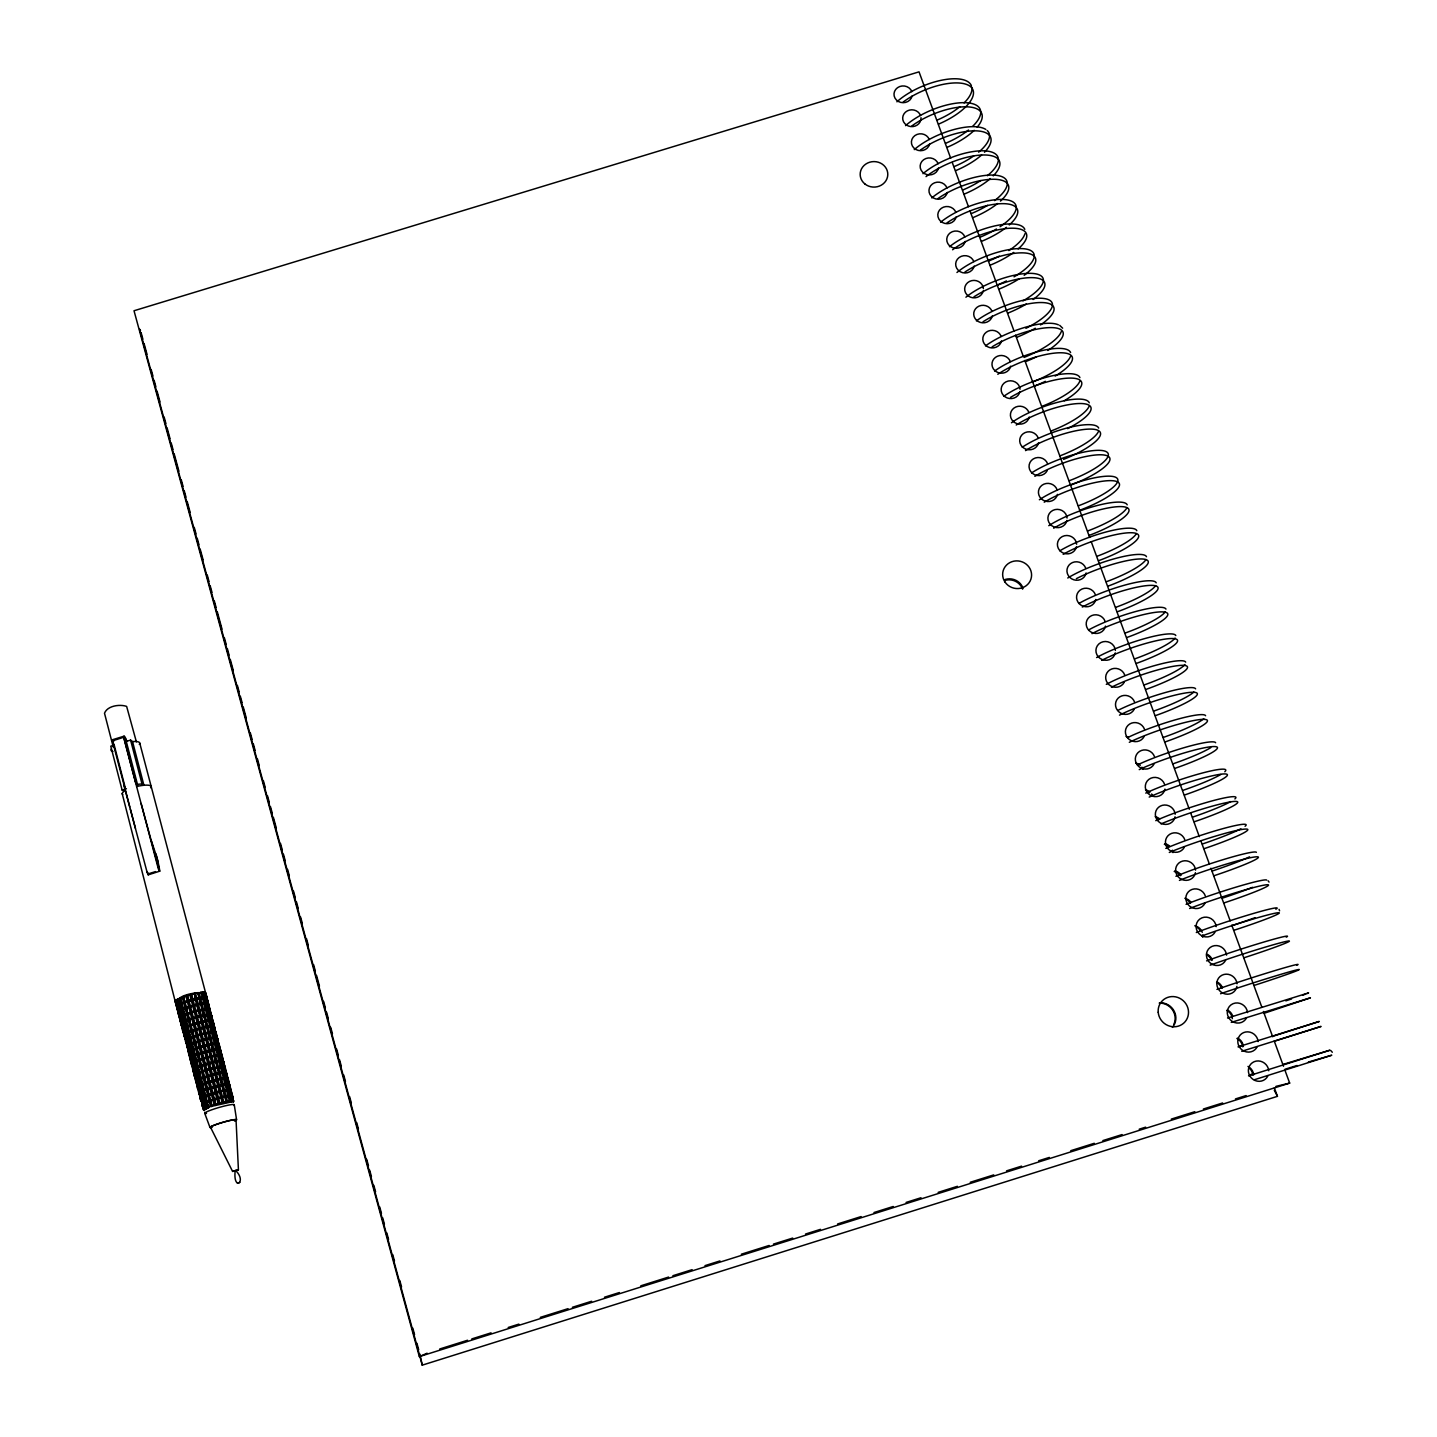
<?xml version="1.0" encoding="UTF-8"?>
<svg xmlns="http://www.w3.org/2000/svg" width="1437" height="1437" viewBox="0 0 1437 1437"><rect width="100%" height="100%" fill="white"/><g stroke="black" fill="none" stroke-linecap="round" stroke-linejoin="round"><path stroke-width="1.5" d="M205.832 1107.909L184.834 1026.611L186.253 1025.964L187.924 1026.97L208.563 1107.747L203.928 1110.244L201.988 1105.484C209.425 1098.676 221.729 1097.311 231.626 1095.784L232.848 1096.611L233.495 1101.928L204.557 992.213L205.814 993.165L233.351 1100.58L233.135 1101.586L207.269 1107.298L203.12 1109.526L204.341 1110.567L187.888 1046.477L198.719 1041.358L215.155 1037.837L217.759 1038.879L218.334 1045.669M230.369 1091.743L229.974 1090.198L229.022 1090.701M228.86 1085.959L228.465 1084.414L227.513 1084.935M175.889 1002.092C179.894 994.278 196.133 992.087 205.168 992.698L205.419 993.919L204.377 993.488M177.344 1007.786L176.176 999.793L204.539 1109.633M227.351 1080.193L226.956 1078.63L226.022 1079.151M225.843 1074.427L225.447 1072.864L224.513 1073.385M224.334 1068.661L223.938 1067.116C214.167 1067.511 202.132 1069.829 194.516 1076.187L195.827 1080.875L198.234 1081.576M222.843 1062.895L222.43 1061.35M221.334 1057.147L220.939 1055.602M187.906 1046.872L185.571 1041.502L186.559 1039.993L201.072 1034.442L211.455 1032.916L211.041 1031.371L208.185 1033.49L209.91 1038.502L212.91 1038.017L210.79 1037.424L209.91 1038.502L210.79 1043.478L212.712 1044.753L214.4 1043.801L212.299 1043.19L211.419 1044.286L212.299 1049.261L214.203 1050.537L215.909 1049.567L213.808 1048.974L212.927 1050.07L213.808 1055.063L215.73 1056.321L217.418 1055.351L215.316 1054.776L214.436 1055.854L215.316 1060.865L217.238 1062.123L218.927 1061.135L216.825 1060.56L215.945 1061.656L216.825 1066.667L218.747 1067.925L222.627 1065.751L225.214 1067.907L223.795 1067.853L224.819 1066.362L223.777 1061.889L218.927 1061.135L192.971 1068.445L194.48 1071.014M219.825 1051.399L219.43 1049.854L215.909 1049.567L195.001 1055.315L190.043 1058.818L191.337 1063.524C193.833 1065.482 189.361 1061.494 192.522 1063.093L203.228 1058.746L219.681 1055.135L222.268 1056.123L223.31 1060.596L222.286 1062.087L223.346 1062.536L222.753 1060.003L221.514 1061.512L218.927 1061.135L221.118 1059.967L223.148 1061.548L222.052 1055.89M200.461 1094.15L197.516 1087.791L198.522 1086.318L220.49 1079.079L227.064 1078.361L227.872 1079.834L226.812 1079.385L227.836 1077.912L226.795 1073.439L218.963 1073.259L198.575 1079.618L196.366 1081.612L198.971 1088.348M183.505 1031.101L184.313 1036.275L182.607 1030.006L185.122 1027.527L205.401 1021.222L210.646 1020.611L213.269 1021.689L214.311 1026.144L213.305 1027.671L214.347 1028.102L212.927 1025.371L195.719 1029.79L185.068 1034.227L184.08 1035.754L186.415 1041.124M203.461 1105.772L200.515 1099.431L201.521 1097.958L223.525 1090.737L230.1 1089.964L230.89 1091.401L229.83 1090.952L230.854 1089.48L229.812 1085.007L221.999 1084.899L201.593 1091.258L199.366 1093.234L201.952 1099.952M213.035 1021.42L215.622 1032.754L211.401 1032.269L213.592 1031.119L215.837 1033.832L215.227 1031.209L207.79 1031.928L206.91 1026.97L207.79 1025.892L209.892 1026.503L208.185 1027.437L206.281 1026.162L205.401 1021.222L206.281 1020.144L208.401 1020.755L205.401 1021.222L203.677 1016.21L206.551 1014.127L206.946 1015.672L196.582 1017.145L182.086 1022.731L181.116 1024.258L183.451 1029.646L182.571 1030.275L122.199 793.655M190.043 1058.818L190.456 1056.5L192.576 1056.393L191.031 1057.309C187.87 1055.71 192.36 1059.716 189.846 1057.758L188.552 1053.034L191.085 1050.609L211.419 1044.286L216.664 1043.603L219.196 1044.879L217.939 1044.124M216.843 1039.939L216.43 1038.394M189.397 1052.638L187.061 1047.268L188.049 1045.759L176.176 999.793M183.577 1028.479L185.122 1027.527L182.535 1028.03L181.439 1023.827M184.834 1026.611L183.631 1021.761L181.529 1021.887L181.924 1023.431L183.631 1021.761L177.703 998.823L176.015 1000.493M177.811 999.433L183.846 996.955L184.672 1002.2L181.96 1003.96L178.889 1003.619M179.284 1005.164L181.565 1002.415L185.337 1002.703L186.163 1007.948L183.451 1009.708L180.379 1009.367M180.775 1010.912L183.056 1008.163L186.828 1008.451L187.654 1013.696L184.942 1015.456L181.852 1015.097M182.265 1016.642L184.547 1013.911L188.319 1014.199L189.145 1019.462L186.433 1021.204L183.343 1020.845M183.738 1022.408L186.038 1019.659L189.81 1019.947L190.636 1025.228L187.924 1026.97M185.229 1028.156L187.529 1025.425L191.301 1025.713L192.127 1030.994L189.415 1032.736M189.019 1031.191L192.792 1031.497L193.887 1035.718L190.905 1038.52M190.51 1036.975L194.3 1037.263L195.396 1041.502L192.396 1044.304M192.001 1042.741L195.791 1043.046L196.887 1047.286L193.905 1050.088M193.492 1048.543L197.3 1048.848L198.396 1053.087L195.396 1055.89M195.001 1054.327L198.791 1054.65L199.887 1058.889L196.905 1061.692M196.492 1060.129L200.3 1060.452L201.396 1064.691L198.414 1067.493M198.001 1065.931L201.809 1066.254L202.904 1070.511L199.905 1073.313M199.509 1071.751L203.318 1072.074L204.413 1076.349L201.414 1079.133M201.018 1077.57L204.826 1077.912L205.922 1082.169L202.922 1084.971M202.527 1083.408L206.335 1083.732L207.431 1088.007L204.431 1090.809M204.036 1089.246L207.844 1089.569L208.958 1093.844L205.94 1096.647M205.545 1095.084L209.353 1095.425L210.467 1099.7L207.467 1102.502M208.563 1106.777L211.993 1105.556L210.88 1101.281L207.054 1100.922M223.004 1067.637L223.938 1067.116L224.98 1071.517L224.549 1073.098L221.963 1072.738L224.136 1071.553L225.375 1073.062L226.058 1078.918L223.471 1078.54L225.663 1077.355L226.902 1078.864L227.585 1084.719L224.998 1084.36L227.172 1083.157L228.411 1084.666L229.094 1090.539L226.507 1090.18L228.699 1088.977L229.92 1090.485L230.621 1096.359L228.034 1096.018L230.207 1094.796L231.447 1096.305L231.788 1101.568L231.734 1100.616L225.95 1101.64L225.052 1096.575L225.932 1095.479L228.034 1096.018L226.345 1097.042L224.423 1095.784L223.525 1090.737L224.406 1089.641L226.507 1090.18L224.819 1091.204L222.897 1089.947L221.999 1084.899L222.879 1083.803L224.998 1084.36L223.292 1085.384L221.388 1084.127L220.49 1079.079L221.37 1077.984L223.471 1078.54L221.783 1079.546L219.861 1078.289L218.963 1073.259L219.861 1072.164L221.963 1072.738L218.963 1073.259L217.238 1068.23L220.095 1066.056L223.04 1067.314L222.358 1061.494M212.353 1022.785L211.544 1015.69L203.282 1014.666L202.186 1010.462L205.042 1008.379L205.455 1009.924L195.073 1011.397L180.613 1016.983L179.643 1018.528L181.349 1024.797L180.056 1016.157L182.14 1016.013L180.451 1017.701L179.571 1016.552L179.122 1011.253C187.133 1008.774 206.946 995.967 209.82 1009.008L209.371 1011.379M210.862 1017.073L210.053 1009.977L201.791 1008.918L200.911 1003.978L201.791 1002.918L203.91 1003.547L200.911 1003.978L199.204 998.984L202.06 996.937L202.455 998.464L192.091 999.901L177.649 1005.523L176.679 1007.068L178.404 1013.354L178.565 1010.409L180.667 1010.283L178.96 1011.953L177.002 1006.618L177.092 1004.679L179.176 1004.535L177.487 1006.223L176.607 1005.092M197.713 993.254L203.192 991.997L205.437 996.757L199.42 998.248L197.713 993.254L194.408 993.236L195.037 998.23L199.204 998.984M175.188 1001.643L175.619 1000.565L176.913 1007.642L175.188 1001.643L176.068 1001.05M180.954 1023.252L179.571 1016.552M186.882 1046.226L184.996 1036.849M188.373 1051.992L186.469 1042.615M207.054 998.571L208.347 1003.313L207.341 1004.858L208.383 1005.289L207.054 998.571L204.611 996.739L202.419 997.835L206.659 998.41L205.437 996.757M189.846 1057.758L187.96 1048.381M191.337 1063.524L189.594 1057.506M192.827 1069.308L191.498 1064.853L192.881 1061.745L194.067 1062.194L191.534 1064.601L193.851 1069.936L192.989 1070.637L193.456 1068.086L195.576 1067.996L193.025 1070.385L194.336 1075.092L196.743 1075.792M195.827 1080.875L192.989 1070.637M197.516 1087.791L197.965 1085.51L200.084 1085.438L198.36 1087.073L197.462 1085.851L197.48 1088.025L198.342 1087.306L195.971 1082.223L197.372 1079.169L198.575 1079.618L197.785 1080.732L195.612 1080.426L197.462 1082.564M198.971 1093.844L199.456 1091.33L201.593 1091.258L199.869 1092.892L198.611 1092.048L201.342 1098.928L200.479 1099.664L200.461 1097.509L201.378 1098.73L203.102 1097.096L200.964 1097.167L200.515 1099.431M232.399 1097.203L231.123 1090.611L229.525 1088.923M233.495 1101.928L232.632 1096.413M183.846 996.955L187.672 995.715L188.768 999.918L185.337 1002.703M184.942 1001.158L189.163 1001.463L190.259 1005.666L186.828 1008.451M186.433 1006.906L190.654 1007.211L191.75 1011.414L188.319 1014.199M232.848 1096.611L231.123 1090.611M187.924 1012.654L192.145 1012.959L193.241 1017.162L189.81 1019.947M189.415 1018.402L193.636 1018.707L194.731 1022.928L191.301 1025.713M190.905 1024.168L195.145 1024.473L196.24 1028.694L192.792 1031.497M192.396 1029.934L196.635 1030.257L197.731 1034.478L194.3 1037.263M193.887 1035.718L198.144 1036.023L199.24 1040.262L195.791 1043.046M195.396 1041.502L199.635 1041.807L200.731 1046.046L197.3 1048.848M226.489 1077.301L228.303 1079.223L229.345 1083.696L228.321 1085.169L229.381 1085.618L227.998 1083.103M196.887 1047.286L201.144 1047.609L202.24 1051.848L198.791 1054.65M198.396 1053.087L202.653 1053.411L203.749 1057.65L200.3 1060.452M199.887 1058.889L204.144 1059.213L205.257 1063.452L201.809 1066.254M201.396 1064.691L205.653 1065.015L206.766 1069.272L203.318 1072.074M202.904 1070.511L207.162 1070.834L208.275 1075.092L204.826 1077.912M204.413 1076.349L208.688 1076.672L209.784 1080.929L206.335 1083.732M205.922 1082.169L210.197 1082.492L211.311 1086.767L207.844 1089.569M207.431 1088.007L211.706 1088.33L212.82 1092.605L209.353 1095.425M223.453 1065.715L225.286 1067.655L226.327 1072.128L225.304 1073.619L226.363 1074.068L224.98 1071.517M208.958 1093.844L213.233 1094.186L214.347 1098.461L210.88 1101.281M211.993 1105.556L215.855 1104.317L214.742 1100.041L210.467 1099.7M202.024 1105.269L201.97 1103.329L202.868 1104.568L204.611 1102.933L202.473 1102.987L202.024 1105.269L204.341 1110.567L202.383 1104.909M220.544 1050.124L221.801 1054.83L220.795 1056.339L221.837 1056.788L221.244 1054.219L220.005 1055.746L217.418 1055.351L219.61 1054.183L221.639 1055.782L221.639 1054.345L220.544 1050.124L218.101 1048.417L215.909 1049.567L218.496 1049.962L218.927 1048.399L216.592 1042.633L214.4 1043.801L217.005 1044.196L217.418 1042.633L215.083 1036.885L212.91 1038.017L215.496 1038.43L214.831 1032.664M200.318 1098.299L197.48 1088.025M217.418 1042.633L219.25 1044.627L220.31 1049.082L219.286 1050.591L220.346 1051.04L218.927 1048.399M197.318 1086.677L195.576 1080.66M215.011 1032.233L216.251 1033.149L217.292 1037.604L216.286 1039.113L217.346 1039.562L215.927 1036.867M214.526 1027.15L215.334 1034.209M214.311 1026.144L213.844 1028.497M193.025 1070.385L192.576 1069.074M191.534 1064.601L191.085 1063.29M188.552 1053.034L188.139 1051.489L189.54 1051.525M187.061 1047.268L186.648 1045.723L188.049 1045.759M208.778 1004.553L208.347 1003.313M185.571 1041.502L184.421 1035.323M184.08 1035.754L182.93 1029.575M182.607 1030.006L182.535 1028.03M181.116 1024.258L180.685 1022.982M179.607 1018.797L180.487 1018.186L178.152 1012.798L179.266 1012.061M225.95 1101.64L222.16 1102.538L221.047 1098.263L224.423 1095.784M224.837 1097.365L220.651 1096.7L219.538 1092.425L222.897 1089.947M223.31 1091.527L219.125 1090.845L218.011 1086.588L221.388 1084.127M221.783 1085.689L217.598 1085.007L216.502 1080.75L219.861 1078.289M220.274 1079.87L216.089 1079.187L214.975 1074.912L218.352 1072.469M218.747 1074.032L214.562 1073.349L213.466 1069.092L216.825 1066.667M217.238 1068.23L213.053 1067.529L211.957 1063.29L215.316 1060.865M215.73 1062.428L211.544 1061.727L210.449 1057.488L213.808 1055.063M214.221 1056.626L210.036 1055.926L208.94 1051.686L212.299 1049.261M212.712 1050.824L208.527 1050.124L207.431 1045.885L210.79 1043.478M211.203 1045.04L207.018 1044.322L205.922 1040.101L209.281 1037.712M209.694 1039.256L205.509 1038.538L204.413 1034.317L207.79 1031.928M208.185 1033.49L204.018 1032.772L202.922 1028.551L206.281 1026.162M206.677 1027.724L202.509 1026.988L201.414 1022.785L204.772 1020.414M205.186 1021.958L201.018 1021.24L199.923 1017.019L203.282 1014.666M203.677 1016.21L199.509 1015.474L198.414 1011.271L201.791 1008.918M202.186 1010.462L198.019 1009.726L196.923 1005.523L200.282 1003.17M200.695 1004.714L196.528 1003.978L195.432 999.775L198.791 997.44M214.796 1033.383L215.801 1031.874M216.286 1039.113L217.292 1037.604M194.516 1076.187L194.947 1073.888L197.067 1073.798L195.36 1075.433L194.121 1074.625L195.971 1076.78M217.795 1044.843L218.801 1043.334M219.286 1050.591L220.31 1049.082M220.795 1056.339L221.801 1054.83M222.286 1062.087L223.31 1060.596M223.795 1067.853L224.819 1066.362M225.304 1073.619L226.327 1072.128M226.812 1079.385L227.836 1077.912M228.321 1085.169L229.345 1083.696M229.83 1090.952L230.854 1089.48M195.037 998.23L189.163 1001.463M196.528 1003.978L190.654 1007.211M198.019 1009.726L192.145 1012.959M199.509 1015.474L193.636 1018.707M201.018 1021.24L195.145 1024.473M202.509 1026.988L196.635 1030.257M204.018 1032.772L198.144 1036.023M205.509 1038.538L199.635 1041.807M207.018 1044.322L201.144 1047.609M208.527 1050.124L202.653 1053.411M210.036 1055.926L204.144 1059.213M211.544 1061.727L205.653 1065.015M213.053 1067.529L207.162 1070.834M214.562 1073.349L208.688 1076.672M216.089 1079.187L210.197 1082.492M217.598 1085.007L211.706 1088.33M219.125 1090.845L213.233 1094.186M220.651 1096.7L214.742 1100.041M217.023 1099.359L218.137 1103.652L222.16 1102.538M233.135 1101.586L233.746 1100.67M232.219 1094.85L231.986 1096.126M229.597 1084.809L229.92 1090.485M228.088 1079.007L229.201 1084.701M226.579 1073.223L227.693 1078.9M200.875 1099.071L202.851 1104.748L201.988 1105.484M225.052 1067.44L225.375 1073.062M223.543 1061.656L223.867 1067.278M219.035 1044.376L220.436 1054.165M217.526 1038.628L217.831 1044.178M216.035 1032.88L216.322 1038.412M211.544 1015.69L212.856 1022.39L211.814 1021.958L212.82 1020.432M210.053 1009.977L211.365 1016.677L210.323 1016.246L211.311 1014.72M208.545 1004.265L209.874 1010.983L208.832 1010.552L209.82 1009.008M208.149 1002.739L207.934 1004.104M205.581 992.877L207.251 999.146L205.85 999.164M184.906 1034.945L186.612 1033.293L184.511 1033.401M186.397 1040.711L188.085 1039.059L185.984 1039.167M187.888 1046.477L189.594 1044.825L187.475 1044.933M189.379 1052.261L191.085 1050.609L188.965 1050.716M178.08 1010.804L179.014 1012.474L176.661 1007.355M187.672 995.715L193.941 994.045M206.856 997.619L139.784 743.234M203.228 1097.778L205.527 1096.054L202.815 1096.215M204.737 1103.616L207.054 1101.892L204.323 1102.053M197.192 1074.463L199.509 1072.738L196.797 1072.9M198.701 1080.283L201 1078.558L198.288 1078.72M200.21 1086.103L202.509 1084.378L199.797 1084.54M201.719 1091.94L204.018 1090.216L201.306 1090.378M209.928 1013.911L209.497 1015.438L206.892 1015.025L209.083 1013.893L211.131 1015.546L207.593 1008.181L205.401 1009.277L207.988 1009.708L208.437 1008.181L206.102 1002.451L203.91 1003.547L206.497 1003.996L205.85 998.284M211.419 1019.641L210.988 1021.186L208.401 1020.755L210.592 1019.641L212.622 1021.276L210.323 1015.456M192.702 1057.057L195.001 1055.315L192.289 1055.494M194.193 1062.841L196.492 1061.117L193.797 1061.296M195.701 1068.661L198.001 1066.919L195.288 1067.098M186.72 1033.921L189.019 1032.179L186.325 1032.377M188.211 1039.687L190.51 1037.945L187.816 1038.143M189.702 1045.471L192.001 1043.729L189.307 1043.927M191.193 1051.255L193.492 1049.513L190.798 1049.711M210.754 1025.479L209.892 1026.503L212.478 1026.916L212.083 1025.371L210.754 1025.479L209.658 1021.276M158.447 869.277L124.013 738.744A4.94 0.988 72.2 0 1 124.39 736.283A4.94 0.988 72.2 0 1 126.546 740.648C127.839 743.899 122.738 732.223 124.516 740.091L135.527 782.249M112.984 740.684L124.372 737.055M151.46 841.04L155.735 854.009A18.663 3.772 72.9 0 1 157.765 861.41L158.986 869.96M210.485 1127.201L232.56 1171.389L238.416 1169.7L236.135 1170.598M235.542 1170.419C247.613 1182.112 232.722 1191.83 235.201 1170.526M237.392 1183.1L239.871 1182.4M146.646 871.325L148.227 874.846L159.884 871.127L158.016 861.661A19.507 3.952 72.9 0 0 155.897 853.919M148.227 874.846L148.514 873.588M147.203 872.51L148.191 873.067M1307.203 993.542L1308.604 992.877L1227.539 1018.043M140.503 330.51L139.587 329.181L422.262 1365.15L419.873 1354.067M950.701 158.232L919.033 71.85L134.018 310.751L419.353 1356.618L427.112 1353.205M1302.658 995.194L1305.694 994.099M1285.81 1000.87L1291.54 998.966M1231.258 1022.39L1310.436 997.817L1264.398 1013.193M1238.011 1046.89L1319.238 1021.456L1272.877 1036.293M1249.507 1074.984L1253.513 1073.708M1241.748 1051.291L1321.07 1026.431L1274.655 1041.142M439.74 1348.984L467.546 1340.254M471.821 1338.907L491.077 1332.853M508.195 1327.483L518.883 1324.124M540.276 1317.388L568.082 1308.658M572.357 1307.311L591.613 1301.257M604.456 1297.234L619.419 1292.528M640.812 1285.81L668.618 1277.062M672.893 1275.715L692.149 1269.661M704.992 1265.638L719.955 1260.932M741.348 1254.214L769.154 1245.466M773.429 1244.119L792.685 1238.083M805.528 1234.042L820.491 1229.336M837.609 1223.965L861.14 1216.564M873.965 1212.541L893.221 1206.487M906.064 1202.446L921.027 1197.739M938.145 1192.369L957.401 1186.315M970.226 1182.292L993.757 1174.891M1006.583 1170.85L1021.563 1166.143M1038.682 1160.773L1049.369 1157.414M1070.763 1150.696L1094.293 1143.295M1102.844 1140.601L1122.099 1134.565M1139.218 1129.177L1145.63 1127.165M1171.299 1119.1L1194.83 1111.699M1203.38 1109.023L1222.636 1102.969M1235.479 1098.928L1246.166 1095.569M419.353 1356.618L1289.672 1083.103L1285.037 1070.475M422.262 1365.15L1277.439 1096.341L1274.368 1087.917M1239.287 1046.801L1243.274 1045.561M1283.169 1064.368L1329.926 1050.213L1248.537 1075.9M147.993 873.947L155.555 871.594M1284.947 1069.254L1297.09 1065.5M112.876 739.624L124.085 736.175M113.649 745.3L110.775 746.18L122.109 790.045L124.085 791.374A14.891 3.521 -14.3 0 0 122.738 794.463M132.527 741.564L143.916 785.267L141.994 783.901L136.569 784.458L125.145 740.558L126.276 741.42L130.587 740.091L132.527 741.564A14.837 3.772 -14.1 0 1 139.299 744.366M122.109 790.045L126.42 788.715M1308.388 1062.033L1331.776 1055.207L1254.25 1079.78M215.855 1104.317L218.137 1103.652M209.784 1080.929L216.502 1080.75M211.311 1086.767L218.011 1086.588M212.82 1092.605L219.538 1092.425M214.347 1098.461L221.047 1098.263M202.24 1051.848L208.94 1051.686M203.749 1057.65L210.449 1057.488M205.257 1063.452L211.957 1063.29M206.766 1069.272L213.466 1069.092M208.275 1075.092L214.975 1074.912M196.24 1028.694L202.922 1028.551M197.731 1034.478L204.413 1034.317M199.24 1040.262L205.922 1040.101M200.731 1046.046L207.431 1045.885M188.768 999.918L195.432 999.775M190.259 1005.666L196.923 1005.523M191.75 1011.414L198.414 1011.271M193.241 1017.162L199.923 1017.019M194.731 1022.928L201.414 1022.785M234.806 1170.832L232.632 1171.442M1275.93 1086.372L1289.672 1083.103M1277.439 1096.341L1274.26 1090.198M231.447 1096.305L231.034 1094.743M197.857 1087.414L200.048 1092.587M194.857 1075.792L197.067 1081.019M191.875 1064.206L193.259 1069.415L195.252 1070.026L194.085 1069.451M180.739 1017.773L179.212 1017.252L178.134 1013.067M208.832 1009.726L208.437 1008.181M207.341 1003.996L206.928 1002.469M181.044 1022.282L182.086 1022.731M184.008 1033.778L185.068 1034.227M185.499 1039.544L186.559 1039.993M207.305 998.859L206.659 997.027M210.269 1010.265L209.64 1008.451M211.778 1015.977L211.131 1014.163M213.269 1021.689L212.64 1019.875M214.76 1027.419L214.131 1025.605M216.251 1033.149L215.622 1031.335M217.759 1038.879L217.131 1037.083M219.25 1044.627L218.622 1042.831M181.098 1024.527L183.02 1029.197M220.759 1050.375L220.13 1048.579M182.571 1030.275L184.493 1034.945M222.268 1056.123L221.639 1054.345M184.062 1036.023L185.984 1040.693M223.777 1061.889L223.148 1060.111M225.286 1067.655L224.657 1065.877M226.795 1073.439L226.166 1071.661M228.303 1079.223L227.675 1077.445M229.812 1085.007L229.184 1083.247M231.321 1090.809L230.71 1089.048M197.067 1086.462L198.342 1087.306M200.066 1098.084L201.342 1098.928M200.479 1099.664L202.851 1104.748M1330.698 1050.483L1332.315 1052.261M213.52 1026.503L212.155 1026.341L214.418 1031.119M195.971 1082.223L196.24 1080.983M194.48 1076.421L194.929 1075.343M1059.68 325.319L1062.644 328.193M1268.135 880.809L1269.033 882.084M159.579 871.325L141.113 803.499M1279.056 909.352L1279.595 910.807M204.683 1113.172L209.946 1127.362M952.246 162.435L968.448 206.677M969.993 210.898L1014.019 330.977M1015.564 335.198L1023.27 356.268M1024.815 360.471L1089.677 537.456M1091.222 541.659L1189.297 809.229M1190.842 813.432L1199.32 836.621M1200.865 840.825L1209.361 863.996M1210.906 868.217L1230.216 920.883M1231.76 925.105L1261.866 1007.265M1263.41 1011.468L1272.679 1036.76M1274.224 1040.981L1283.492 1066.254M141.095 332.665L142.874 339.168M144.059 343.497L147.005 354.31M151.136 369.471L152.915 375.955M154.1 380.284L155.861 386.769M157.046 391.098L159.992 401.929M164.141 417.071L165.902 423.556M167.087 427.885L170.033 438.716M171.219 443.045L172.997 449.53M174.164 453.858L178.906 471.174M181.26 479.832L183.038 486.317M184.205 490.646L185.984 497.13M187.169 501.459L190.115 512.29M194.246 527.433L196.025 533.917M197.21 538.246L198.971 544.749M200.156 549.078L203.12 559.891M207.251 575.034L209.012 581.536M210.197 585.865L211.975 592.349M214.329 601.007L216.107 607.492M217.292 611.821L222.016 629.137M224.37 637.794L226.148 644.279M227.333 648.608L229.094 655.11M230.279 659.439L233.225 670.253M237.374 685.395L239.135 691.898M240.32 696.226L242.099 702.711M243.266 707.04L246.23 717.871M250.361 733.014L252.14 739.498M253.307 743.827L255.085 750.33M257.457 758.97L259.217 765.472M263.348 780.614L265.126 787.117M267.498 795.775L269.258 802.259M270.443 806.588L272.222 813.073M273.389 817.402L276.353 828.233M280.484 843.375L282.263 849.86M283.43 854.189L285.209 860.691M287.562 869.349L289.34 875.834M293.471 890.976L295.25 897.478M296.435 901.807L298.195 908.292M300.567 916.95L302.327 923.434M306.476 938.595L308.236 945.079M313.553 964.55L315.332 971.053M316.517 975.382L319.463 986.195M323.594 1001.338L325.373 1007.84M326.558 1012.169L328.319 1018.653M330.69 1027.311L332.45 1033.796M336.581 1048.956L338.36 1055.441M339.545 1059.77L341.323 1066.272M343.677 1074.912L345.455 1081.414M349.586 1096.557L351.346 1103.059M356.663 1122.531L358.442 1129.015M366.704 1159.318L368.483 1165.802M369.668 1170.131L371.429 1176.634M373.8 1185.274L375.578 1191.776M379.709 1206.918L381.47 1213.421M382.655 1217.75L384.433 1224.234M386.787 1232.892L388.565 1239.377M392.696 1254.537L394.474 1261.021M399.791 1280.493L401.552 1286.995M412.778 1328.111L414.557 1334.596M416.91 1343.254L418.688 1349.738M146.861 871.379L124.013 785.572M130.39 809.121L135.437 828.341M211.832 1021.186L212.927 1025.371M220.849 1055.71L221.945 1059.931M203.192 991.997L231.788 1101.568M202.186 992.626L203.282 996.811M203.677 998.338L204.772 1002.523M205.168 1004.068L206.263 1008.253M206.659 1009.798L207.754 1013.983M208.167 1015.528L209.263 1019.731M211.167 1027.024L212.263 1031.227M212.658 1032.772L213.772 1036.993M214.167 1038.538L215.263 1042.759M215.676 1044.304L216.771 1048.525M217.185 1050.07L218.28 1054.309M218.693 1055.854L219.789 1060.093M220.202 1061.656L221.298 1065.877M221.711 1067.44L222.825 1071.679M223.22 1073.241L224.334 1077.499M224.747 1079.061L225.86 1083.3M226.256 1084.863L227.369 1089.12M227.782 1090.683L228.896 1094.958M229.309 1096.521L230.423 1100.778M136.371 741.833L126.636 706.393C119.756 704.004 107.272 705.747 104.506 713.255L113.307 747.276M200.929 992.105L229.561 1101.856M129.815 806.983L112.787 742.21A4.94 1.006 72.2 0 1 114.008 740.845M199.204 993.003L200.3 997.188M200.695 998.715L201.791 1002.918M202.204 1004.445L203.3 1008.648M203.695 1010.193L204.79 1014.396M205.186 1015.941L206.281 1020.144M206.694 1021.689L207.79 1025.892M208.185 1027.437L209.281 1031.658M209.694 1033.203L210.79 1037.424M211.203 1038.969L212.299 1043.19M212.712 1044.753L213.808 1048.974M214.203 1050.537L215.316 1054.776M215.73 1056.321L216.825 1060.56M217.238 1062.123L218.334 1066.362M218.747 1067.925L219.861 1072.164M220.256 1073.726L221.37 1077.984M221.783 1079.546L222.879 1083.803M223.292 1085.384L224.406 1089.641M224.819 1091.204L225.932 1095.479M226.345 1097.042L227.459 1101.317M197.929 992.536L226.561 1102.413M130.587 740.091L141.994 783.901M195.63 993.668L196.725 997.853M197.12 999.398L198.216 1003.601M198.611 1005.146L199.707 1009.331M200.12 1010.876L201.216 1015.079M201.611 1016.624L202.707 1020.845M203.102 1022.39L204.216 1026.611M204.611 1028.156L205.707 1032.377M206.12 1033.921L207.215 1038.143M207.611 1039.705L208.724 1043.927M209.119 1045.489L210.233 1049.711M210.628 1051.273L211.742 1055.512M212.137 1057.075L213.251 1061.314M213.646 1062.877L214.76 1067.134M215.155 1068.697L216.268 1072.936M216.682 1074.499L217.795 1078.756M218.19 1080.337L219.304 1084.594M219.717 1086.156L220.831 1090.432M221.226 1091.994L222.34 1096.269M222.753 1097.85L223.867 1102.125M194.408 993.236L223.04 1103.239M126.276 741.42L137.683 785.249M191.696 994.602L192.792 998.787M193.187 1000.332L194.282 1004.535M194.678 1006.08L195.773 1010.283M196.168 1011.828L197.264 1016.031M197.677 1017.576L198.773 1021.797M199.168 1023.342L200.264 1027.563M200.677 1029.108L201.773 1033.329M202.168 1034.891L203.264 1039.113M203.677 1040.675L204.772 1044.897M205.186 1046.459L206.281 1050.698M206.677 1052.261L207.79 1056.5M208.185 1058.063L209.299 1062.302M209.694 1063.865L210.808 1068.122M211.221 1069.685L212.317 1073.942M212.73 1075.505L213.844 1079.762M214.239 1081.342L215.352 1085.6M215.766 1087.18L216.861 1091.437M217.274 1093.018L218.388 1097.293M218.801 1098.856L219.915 1103.149M190.6 994.17L219.214 1104.263M189.935 995.069L191.013 999.272M191.426 1000.799L192.504 1005.002M192.917 1006.547L194.013 1010.75M194.408 1012.295L195.504 1016.516M195.899 1018.061L196.995 1022.282M197.408 1023.827L198.504 1028.048M198.899 1029.593L199.994 1033.814M200.408 1035.376L201.503 1039.598M201.899 1041.16L202.994 1045.382M203.407 1046.944L204.503 1051.183M204.916 1052.746L206.012 1056.985M206.425 1058.548L207.521 1062.787M207.934 1064.35L209.03 1068.607M209.443 1070.17L210.538 1074.427M210.952 1076.008L212.065 1080.265M212.46 1081.827L213.574 1086.103M213.987 1087.665L215.083 1091.94M215.496 1093.503L216.61 1097.796M186.774 995.266L215.334 1105.412M185.966 996.254L187.044 1000.457M187.457 1001.984L188.534 1006.187M188.948 1007.732L190.025 1011.935M190.438 1013.498L191.516 1017.701M191.929 1019.246L193.025 1023.467M193.42 1025.012L194.516 1029.233M194.911 1030.778L196.007 1035.017M196.42 1036.562L197.516 1040.801M197.911 1042.346L199.007 1046.585M199.42 1048.148L200.515 1052.387M200.929 1053.95L202.024 1058.189M202.419 1059.752L203.533 1063.991M203.928 1065.553L205.042 1069.811M205.437 1071.373L206.551 1075.63M206.946 1077.211L208.06 1081.468M208.473 1083.031L209.568 1087.306M209.982 1088.869L211.095 1093.144M211.49 1094.725L212.604 1099M213.017 1100.58L214.131 1104.855M183.182 996.47L211.706 1106.598M182.301 997.512L183.397 1001.715M183.792 1003.26L184.87 1007.445M185.283 1008.99L186.361 1013.211M186.774 1014.756L187.852 1018.959M188.265 1020.504L189.343 1024.725M189.756 1026.269L190.834 1030.491M191.247 1032.035L192.342 1036.275M192.738 1037.819L193.833 1042.041M194.246 1043.603L195.342 1047.842M195.737 1049.387L196.833 1053.626M197.246 1055.189L198.342 1059.446M198.737 1060.991L199.833 1065.248M200.246 1066.811L201.342 1071.068M201.755 1072.631L202.851 1076.888M203.264 1078.451L204.359 1082.708M204.772 1084.288L205.868 1088.545M206.281 1090.126L207.395 1094.401M207.79 1095.964L208.904 1100.239M209.317 1101.82L210.413 1106.095M180.487 998.23L181.565 1002.415M181.96 1003.96L183.056 1008.163M183.451 1009.708L184.547 1013.911M184.942 1015.456L186.038 1019.659M186.433 1021.204L187.529 1025.425M180.092 997.673L208.563 1107.747M113.936 744.025L125.288 787.943M179.212 998.769L180.308 1002.954M180.703 1004.499L181.78 1008.702M182.176 1010.247L183.271 1014.45M183.667 1015.995L184.762 1020.198M185.157 1021.743L186.253 1025.964M186.648 1027.509L187.744 1031.73M188.139 1033.275L189.235 1037.496M189.63 1039.041L190.726 1043.28M191.121 1044.825L192.217 1049.064M192.63 1050.609L193.708 1054.848M194.121 1056.411L195.216 1060.65M195.612 1062.212L196.725 1066.452M197.12 1068.014L198.216 1072.271M198.629 1073.834L199.725 1078.091M200.138 1079.654L201.234 1083.911M201.629 1085.492L202.743 1089.749M203.138 1091.312L204.252 1095.587M204.647 1097.167L205.76 1101.443M206.174 1103.005L207.269 1107.298M177.703 998.823L206.12 1108.789M176.895 999.918L177.99 1004.104M178.386 1005.649L179.463 1009.852M179.859 1011.379L180.954 1015.582M181.349 1017.127L182.427 1021.33M182.84 1022.875L183.918 1027.078M184.313 1028.641L185.409 1032.844M185.804 1034.389L186.9 1038.61M187.295 1040.172L188.391 1044.394M188.786 1045.938L189.882 1050.16M190.277 1051.722L191.372 1055.961M191.786 1057.506L192.881 1061.745M193.276 1063.308L194.372 1067.547M194.767 1069.11L195.863 1073.349M196.276 1074.912L197.372 1079.169M197.785 1080.732L198.881 1084.989M199.276 1086.552L200.39 1090.809M200.785 1092.389L201.881 1096.647M202.294 1098.227L203.389 1102.484M203.803 1104.065L204.898 1108.34M189.45 1054.147L203.928 1110.244M185.912 1041.089L187.313 1046.352M187.385 1046.854L188.786 1052.1M188.876 1052.638L190.277 1057.866M190.367 1058.422L191.768 1063.631M193.366 1069.99L194.749 1075.181M113.289 743.54L112.948 741.779M234.267 1104.837L236.584 1119.8M236.045 1119.962L238.416 1169.7M1184.806 898.287A9.897 9.43 35.6 0 1 1191.093 902.508M1186.513 899.652A9.879 9.412 35.6 0 1 1190.375 903.011M1165.03 843.77A9.808 9.358 32.2 0 1 1169.556 846.034M1172.43 850.183A9.808 9.358 32.2 0 1 1172.969 852.608M1226.695 1010.373A10.059 9.556 41.7 0 1 1232.371 1018.653M1159.21 1003.098A15.017 14.352 42.2 0 1 1173.778 1024.563M1164.365 844.363A9.79 9.341 32.2 0 1 1168.892 846.627M1004.768 580.458A14.083 13.436 14 0 1 1022.623 589.17M1147.229 791.356A9.7 9.269 28.8 0 1 1149.331 792.757M1236.88 1038.448A10.113 9.592 43.1 0 1 1242.574 1046.765M1249.31 1068.158A10.149 9.628 44.5 0 1 1252.848 1075.038M1174.209 871.505A9.825 9.376 33.9 0 1 1180.442 875.69M1156.965 818.21A9.754 9.305 30.5 0 1 1159.084 819.611M1206.505 954.707A9.969 9.484 38.8 0 1 1211.553 960.401M1216.564 982.459A10.005 9.52 40.3 0 1 1221.648 988.189M1194.776 925.769A9.933 9.466 37.2 0 1 1202.266 932.308M1202.805 934.786A9.933 9.466 37.2 0 1 1202.697 937.283M1207.242 954.294A9.987 9.502 38.8 0 1 1212.325 959.988M1196.482 927.099A9.915 9.448 37.2 0 1 1200.344 930.475M1247.963 1066.434A10.167 9.646 44.4 0 1 1253.675 1074.822M1005.182 579.47A14.101 13.454 13.9 0 1 1023.054 588.2M1217.337 982.082A10.023 9.538 40.3 0 1 1222.42 987.812M1135.769 763.101A9.682 9.251 27.1 0 1 1140.259 765.328M1141.93 767.196A9.682 9.251 27.1 0 1 1143.08 769.388M1174.891 870.948A9.843 9.394 33.9 0 1 1181.142 875.151M1145.469 789.847A9.718 9.287 28.8 0 1 1149.977 792.074M1151.666 793.96A9.718 9.287 28.8 0 1 1152.815 796.17M1159.893 1002.757A15.035 14.37 42.2 0 1 1172.394 1027.383M1237.688 1038.161A10.131 9.61 43.1 0 1 1243.4 1046.495M1155.222 816.719A9.754 9.323 30.5 0 1 1159.749 818.982M1126.123 736.498A9.646 9.215 25.4 0 1 1128.494 737.325M1227.485 1010.049A10.077 9.574 41.7 0 1 1232.605 1015.815M947.288 192.414A9.251 8.55 2.2 0 1 933.403 197.965A9.251 8.55 2.2 0 1 932.433 183.972A9.251 8.55 2.2 0 1 946.983 187.996M965.161 241.398A9.305 8.64 3.4 0 1 951.204 246.984A9.305 8.64 3.4 0 1 950.198 232.866A9.305 8.64 3.4 0 1 964.838 236.943M1038.574 442.668A9.538 8.981 9.9 0 1 1024.33 448.416A9.538 8.981 9.9 0 1 1023.198 433.705A9.538 8.981 9.9 0 1 1038.215 438.016M1076.493 546.617A9.664 9.161 14.4 0 1 1061.404 552.006A9.664 9.161 14.4 0 1 1062.302 536.558A9.664 9.161 14.4 0 1 1076.636 544.228M1029.215 417.035A9.502 8.945 8.9 0 1 1015.025 422.765A9.502 8.945 8.9 0 1 1013.911 408.108A9.502 8.945 8.9 0 1 1028.874 412.401M929.613 143.951A9.197 8.46 1.1 0 1 915.8 149.448A9.197 8.46 1.1 0 1 914.848 135.617A9.197 8.46 1.1 0 1 929.308 139.587M938.433 168.129A9.233 8.496 1.6 0 1 924.566 173.643A9.233 8.496 1.6 0 1 923.614 159.741A9.233 8.496 1.6 0 1 938.127 163.728M983.213 290.903A9.358 8.712 4.7 0 1 968.502 296.112A9.358 8.712 4.7 0 1 969.508 281.436A9.358 8.712 4.7 0 1 983.375 288.639M1144.121 736.498A9.933 9.466 24.9 0 1 1128.853 739.157A9.933 9.466 24.9 0 1 1129.608 724.068A9.933 9.466 24.9 0 1 1144.481 729.224M1086.103 572.968A9.7 9.197 15.8 0 1 1071.679 578.842A9.7 9.197 15.8 0 1 1070.475 563.717A9.7 9.197 15.8 0 1 1085.725 568.19M1095.766 599.463A9.736 9.251 17.1 0 1 1081.307 605.354A9.736 9.251 17.1 0 1 1080.067 590.158A9.736 9.251 17.1 0 1 1095.371 594.649M974.16 266.096A9.341 8.676 4 0 1 960.167 271.701A9.341 8.676 4 0 1 959.162 257.492A9.341 8.676 4 0 1 973.837 261.606M1105.484 626.101A9.772 9.287 18.6 0 1 1090.988 632.029A9.772 9.287 18.6 0 1 1089.731 616.742A9.772 9.287 18.6 0 1 1105.089 621.269M1066.937 520.41A9.628 9.125 13.2 0 1 1051.884 525.798A9.628 9.125 13.2 0 1 1052.782 510.422A9.628 9.125 13.2 0 1 1067.08 518.038M1057.434 494.364A9.61 9.071 12 0 1 1043.118 500.166A9.61 9.071 12 0 1 1041.951 485.275A9.61 9.071 12 0 1 1057.057 489.658M1047.196 470.671A9.574 9.035 10.9 0 1 1032.341 473.276A9.574 9.035 10.9 0 1 1033.221 458.96A9.574 9.035 10.9 0 1 1047.609 463.756M992.32 315.871A9.394 8.766 5.4 0 1 978.256 321.511A9.394 8.766 5.4 0 1 977.214 307.159A9.394 8.766 5.4 0 1 991.979 311.326M956.198 216.843A9.287 8.586 2.7 0 1 942.277 222.412A9.287 8.586 2.7 0 1 941.289 208.347A9.287 8.586 2.7 0 1 955.892 212.407M1001.463 340.946A9.43 8.802 6.2 0 1 987.381 346.622A9.43 8.802 6.2 0 1 986.303 332.198A9.43 8.802 6.2 0 1 1001.14 336.384M1184.429 847.058A10.095 9.628 31.7 0 1 1168.982 849.752A10.095 9.628 31.7 0 1 1169.7 834.322A10.095 9.628 31.7 0 1 1184.771 839.621M921.009 117.708A9.179 8.424 0.6 0 1 908.489 126.043A9.179 8.424 0.6 0 1 905.526 112.104A9.179 8.424 0.6 0 1 920.542 115.553M1019.929 391.529A9.484 8.891 7.9 0 1 1005.056 396.81A9.484 8.891 7.9 0 1 1006.026 381.829A9.484 8.891 7.9 0 1 1020.072 389.211M1010.678 366.166A9.448 8.856 7 0 1 996.542 371.86A9.448 8.856 7 0 1 995.464 357.364A9.448 8.856 7 0 1 1010.337 361.585M912.118 95.992A9.143 8.371 0.1 0 1 898.359 101.452A9.143 8.371 0.1 0 1 897.46 87.747A9.143 8.371 0.1 0 1 911.83 91.663M1154.109 763.909A9.969 9.502 26.6 0 1 1138.805 766.568A9.969 9.502 26.6 0 1 1139.541 751.407A9.969 9.502 26.6 0 1 1154.468 756.58M1115.256 652.883A9.808 9.341 20.1 0 1 1100.006 658.362A9.808 9.341 20.1 0 1 1100.85 642.573A9.808 9.341 20.1 0 1 1115.381 650.44M1164.94 789.093A10.005 9.538 28.3 0 1 1150.211 795.164A10.005 9.538 28.3 0 1 1148.864 779.375A10.005 9.538 28.3 0 1 1164.509 784.117M1175.053 816.809A10.041 9.592 30 0 1 1159.551 822.413A10.041 9.592 30 0 1 1160.324 806.103A10.041 9.592 30 0 1 1175.161 814.276M1204.924 903.28A10.185 9.7 35.1 0 1 1189.405 905.975A10.185 9.7 35.1 0 1 1190.087 890.401A10.185 9.7 35.1 0 1 1205.266 895.772M1195.44 872.69A10.131 9.664 33.4 0 1 1179.849 878.33A10.131 9.664 33.4 0 1 1180.603 861.859A10.131 9.664 33.4 0 1 1195.548 870.139M1124.291 682.144A9.843 9.376 21.7 0 1 1109.113 684.802A9.843 9.376 21.7 0 1 1109.903 669.876A9.843 9.376 21.7 0 1 1124.686 674.941M1257.213 1046.711A10.436 9.897 42.7 0 1 1240.796 1048.794A10.436 9.897 42.7 0 1 1243.616 1032.592A10.436 9.897 42.7 0 1 1258.111 1041.574M1267.865 1075.882A10.49 9.933 44.1 0 1 1251.393 1077.984A10.49 9.933 44.1 0 1 1254.196 1061.692A10.49 9.933 44.1 0 1 1268.745 1070.745M1246.633 1017.683A10.382 9.843 41.3 0 1 1230.27 1019.785A10.382 9.843 41.3 0 1 1233.09 1003.673A10.382 9.843 41.3 0 1 1247.532 1012.6M1225.671 960.167A10.275 9.772 38.3 0 1 1209.397 962.251A10.275 9.772 38.3 0 1 1212.217 946.3A10.275 9.772 38.3 0 1 1226.551 955.12M1236.916 986.375A10.328 9.808 39.8 0 1 1221.163 992.123A10.328 9.808 39.8 0 1 1221.845 975.274A10.328 9.808 39.8 0 1 1237.006 983.77M1134.188 709.249A9.879 9.412 23.3 0 1 1118.956 711.908A9.879 9.412 23.3 0 1 1119.728 696.891A9.879 9.412 23.3 0 1 1134.547 702.01M1215.271 931.643A10.239 9.736 36.7 0 1 1199.051 933.727A10.239 9.736 36.7 0 1 1201.889 917.866A10.239 9.736 36.7 0 1 1216.169 926.631M1034.856 476.33A47.187 11.658 -20.5 0 1 1105.754 455.331A47.187 11.658 -20.5 0 1 1070.816 485.077M1031.568 472.917A47.17 11.747 -20.5 0 1 1103.58 450.769A47.17 11.747 -20.5 0 1 1069.236 480.748M1101.676 660.373A48.086 8.101 -19.5 0 1 1173.795 638.603A48.086 8.101 -19.5 0 1 1136.218 663.463M1175.107 638.046A48.068 8.191 -19.5 0 1 1134.565 658.954M1096.593 657.553A48.068 8.191 -19.5 0 1 1145.055 638.495A48.068 8.191 -19.5 0 1 1175.789 635.549M1111.43 687.245A48.229 7.58 -19.3 0 1 1183.747 665.367A48.229 7.58 -19.3 0 1 1145.756 689.491M1184.932 664.505A48.193 7.67 -19.3 0 1 1144.103 684.964M1106.31 684.353A48.193 7.67 -19.3 0 1 1155.007 665.493A48.193 7.67 -19.3 0 1 1185.669 662.134M1145.954 559.568A47.672 9.754 -19.9 0 1 1106.274 581.769M1067.745 577.997A47.672 9.754 -19.9 0 1 1115.561 558.436A47.672 9.754 -19.9 0 1 1146.475 556.694M1076.367 578.662A47.69 9.664 -19.9 0 1 1145.235 559.37A47.69 9.664 -19.9 0 1 1107.891 586.188M926.039 176.625A45.733 17.136 -22.3 0 1 983.447 154.98A45.733 17.136 -22.3 0 1 993.236 175.871M990.327 178.601A45.733 17.136 -22.3 0 1 964.173 194.121M922.985 173.697A45.715 17.208 -22.3 0 1 983.788 150.813A45.715 17.208 -22.3 0 1 987.363 175.727M980.806 180.523A45.715 17.208 -22.3 0 1 962.682 190.043M1149.205 797.086A48.768 5.389 -18.8 0 1 1223.57 773.95A48.768 5.389 -18.8 0 1 1184.447 795.038M1220.785 774.507A48.75 5.497 -18.8 0 1 1182.741 790.422M1145.756 793.098A48.75 5.497 -18.8 0 1 1200.883 773.411A48.75 5.497 -18.8 0 1 1224.791 771.741M1063.182 554.341A47.565 10.167 -20 0 1 1134.601 533.019A47.565 10.167 -20 0 1 1098.551 560.717M1136.344 533.702A47.547 10.257 -20.1 0 1 1096.934 556.317M1059.823 550.802A47.547 10.257 -20.1 0 1 1106.957 531.744A47.547 10.257 -20.1 0 1 1136.811 530.702M931.769 197.911A45.84 16.777 -22.2 0 1 993.596 175.08A45.84 16.777 -22.2 0 1 994.566 200.605M987.686 205.293A45.84 16.777 -22.2 0 1 971.304 213.592M938.145 198.432A45.858 16.705 -22.2 0 1 995.212 179.302A45.858 16.705 -22.2 0 1 1000.457 201.108M997.637 203.515A45.858 16.705 -22.2 0 1 972.813 217.688M1053.68 528.187A47.439 10.67 -20.2 0 1 1124.92 506.974A47.439 10.67 -20.2 0 1 1089.264 535.354M1126.788 507.962A47.421 10.76 -20.2 0 1 1087.647 530.989M1048.776 525.691A47.421 10.76 -20.2 0 1 1096.162 505.788A47.421 10.76 -20.2 0 1 1127.201 504.836M1169.305 852.464A49.056 4.257 -18.5 0 1 1244.065 829.167A49.056 4.257 -18.5 0 1 1204.098 848.674M1240.903 828.772A49.02 4.365 -18.5 0 1 1202.392 844.004M1165.802 848.405A49.02 4.365 -18.5 0 1 1221.414 829.059A49.02 4.365 -18.5 0 1 1245.053 826.275M1091.976 633.645A47.96 8.622 -19.6 0 1 1163.916 611.982A47.96 8.622 -19.6 0 1 1126.716 637.561M1165.335 611.749A47.942 8.73 -19.6 0 1 1125.081 633.088M1088.563 629.963A47.942 8.73 -19.6 0 1 1136.308 611.354A47.942 8.73 -19.6 0 1 1165.964 609.126M976.406 320.9A46.415 14.568 -21.4 0 1 1044.34 298.555A46.415 14.568 -21.4 0 1 1025.892 328.319M982.98 321.78A46.451 14.496 -21.4 0 1 1043.208 302.596A46.451 14.496 -21.4 0 1 1040.532 324.942M1035.305 328.247A46.451 14.496 -21.4 0 1 1016.66 337.336M1082.312 607.061A47.834 9.143 -19.7 0 1 1154.091 585.524A47.834 9.143 -19.7 0 1 1117.285 611.803M1155.617 585.595A47.798 9.233 -19.8 0 1 1115.651 607.366M1078.936 603.432A47.798 9.233 -19.8 0 1 1126.464 584.661A47.798 9.233 -19.8 0 1 1156.192 582.829M971.861 87.298A45.373 18.465 -22.9 0 1 964.101 102.925M959.88 106.715A45.373 18.465 -22.9 0 1 937.05 120.133M896.904 101.811A45.373 18.465 -22.9 0 1 940.642 80.418A45.373 18.465 -22.9 0 1 971.412 85.735M903.119 102.081A45.391 18.394 -22.8 0 1 969.31 85.753A45.391 18.394 -22.8 0 1 938.523 124.139M905.561 125.648A45.499 18.052 -22.7 0 1 964.263 102.656A45.499 18.052 -22.7 0 1 972.741 126.258M968.484 130.013A45.499 18.052 -22.7 0 1 945.564 143.323M911.794 125.989A45.517 17.98 -22.7 0 1 966.293 106.805A45.517 17.98 -22.7 0 1 977.178 127.192M974.25 130.318A45.517 17.98 -22.7 0 1 947.037 147.346M1079.726 381.344A46.792 13.184 -20.9 0 1 1041.969 406.366M1003.762 396.289A46.792 13.184 -20.9 0 1 1049.711 376.386A46.792 13.184 -20.9 0 1 1079.906 377.608M1010.48 397.384A46.81 13.095 -20.9 0 1 1072.631 378.147A46.81 13.095 -20.9 0 1 1064.26 400.725M1210.188 965.161A49.612 1.922 -17.9 0 1 1285.774 941.504A49.612 1.922 -17.9 0 1 1244.083 957.743M1206.595 960.886A49.594 2.03 -17.9 0 1 1263.177 942.241A49.594 2.03 -17.9 0 1 1286.241 937.158M940.606 222.25A45.948 16.346 -22 0 1 1004.212 199.527A45.948 16.346 -22 0 1 1000.044 226.723M996.434 229.022A45.948 16.346 -22 0 1 979.98 237.249M947.019 222.843A45.966 16.274 -22 0 1 1004.247 203.677A45.966 16.274 -22 0 1 1009.277 224.962M1006.439 227.315A45.966 16.274 -22 0 1 981.489 241.362M987.219 130.533A45.607 17.621 -22.5 0 1 978.651 152.178M973.873 155.843A45.607 17.621 -22.5 0 1 954.096 166.62M914.255 149.61A45.607 17.621 -22.5 0 1 985.836 129.456M920.542 150.005A45.625 17.549 -22.5 0 1 976.262 130.857A45.625 17.549 -22.5 0 1 984.489 152.25M981.597 155.016A45.625 17.549 -22.5 0 1 955.587 170.68M1179.436 880.396A49.181 3.682 -18.3 0 1 1254.411 857.009A49.181 3.682 -18.3 0 1 1214.014 875.726M1249.579 856.829A49.163 3.79 -18.4 0 1 1212.289 871.02M1175.915 876.283A49.163 3.79 -18.4 0 1 1226.192 858.733A49.163 3.79 -18.4 0 1 1256.369 852.357M1119.477 715.141A48.355 7.041 -19.2 0 1 1193.249 692.257A48.355 7.041 -19.2 0 1 1155.348 715.662M1193.878 692.041A48.337 7.131 -19.2 0 1 1153.677 711.117M1117.77 710.453A48.337 7.131 -19.2 0 1 1166.143 692.311A48.337 7.131 -19.2 0 1 1195.602 688.862M1061.26 331.624A46.541 14.119 -21.2 0 1 1024.024 357.418M985.477 345.904A46.541 14.119 -21.2 0 1 1058.422 324.87M992.105 346.856A46.559 14.029 -21.2 0 1 1053.231 327.672A46.559 14.029 -21.2 0 1 1047.86 350.466M1036.382 356.861A46.559 14.029 -21.2 0 1 1025.569 361.639M965.915 297.208A46.307 15.017 -21.5 0 1 1032.305 273.407A46.307 15.017 -21.5 0 1 1022.946 300.926M973.927 296.848A46.325 14.945 -21.5 0 1 1033.221 277.664A46.325 14.945 -21.5 0 1 1033.131 299.507M1026.359 303.997A46.325 14.945 -21.5 0 1 1007.804 313.158M956.952 272.491A46.182 15.466 -21.7 0 1 1023.144 248.673A46.182 15.466 -21.7 0 1 1014.055 276.838M1006.439 280.933A46.182 15.466 -21.7 0 1 997.476 284.939M964.91 272.042A46.2 15.394 -21.7 0 1 1024.042 252.912A46.2 15.394 -21.7 0 1 1024.186 275.311M1019.246 278.76A46.2 15.394 -21.7 0 1 998.984 289.106M1201.763 936.044A49.469 2.515 -18 0 1 1275.733 913.088A49.469 2.515 -18 0 1 1234.006 930.26M1255.094 917.668A49.451 2.623 -18.1 0 1 1232.263 925.5M1196.32 932.523A49.451 2.623 -18.1 0 1 1252.651 913.698A49.451 2.623 -18.1 0 1 1275.858 909.208M997.799 374.285A46.685 13.562 -21.1 0 1 1061.781 352.784A46.685 13.562 -21.1 0 1 1055.171 376.063M1045.382 381.326A46.685 13.562 -21.1 0 1 1034.532 386.068M1070.475 356.412A46.667 13.651 -21.1 0 1 1032.969 381.829M994.602 371.033A46.667 13.651 -21.1 0 1 1040.352 350.987A46.667 13.651 -21.1 0 1 1070.601 352.568M1161.042 823.904A48.912 4.832 -18.6 0 1 1234.275 801.433A48.912 4.832 -18.6 0 1 1194.237 821.784M1230.826 801.559A48.876 4.922 -18.6 0 1 1192.548 817.15M1155.761 820.671A48.876 4.922 -18.6 0 1 1211.122 801.163A48.876 4.922 -18.6 0 1 1234.886 798.936M1189.62 908.489A49.325 3.108 -18.2 0 1 1264.811 885.012A49.325 3.108 -18.2 0 1 1223.983 902.921M1252.561 887.312A49.307 3.215 -18.2 0 1 1222.258 898.197M1186.082 904.322A49.307 3.215 -18.2 0 1 1236.592 886.97A49.307 3.215 -18.2 0 1 1266.698 880.145M1129.32 742.3A48.499 6.502 -19 0 1 1203.29 719.344A48.499 6.502 -19 0 1 1164.994 741.977M1203.793 718.734A48.463 6.592 -19.1 0 1 1163.323 737.415M1127.614 737.594A48.463 6.592 -19.1 0 1 1176.202 719.596A48.463 6.592 -19.1 0 1 1205.589 715.734M1025.515 450.607A47.062 12.143 -20.6 0 1 1095.82 429.609A47.062 12.143 -20.6 0 1 1063.542 459.391M1098.407 431.585A47.044 12.232 -20.6 0 1 1060.093 455.816M1022.246 447.23A47.044 12.232 -20.6 0 1 1068.589 427.615A47.044 12.232 -20.6 0 1 1098.676 428.082M1139.236 769.621A48.624 5.946 -18.9 0 1 1213.403 746.557A48.624 5.946 -18.9 0 1 1174.694 768.436M1210.798 747.617A48.607 6.035 -18.9 0 1 1173.005 763.837M1137.511 764.879A48.607 6.035 -18.9 0 1 1186.315 747.042A48.607 6.035 -18.9 0 1 1215.63 742.749M1016.228 425.029A46.936 12.628 -20.8 0 1 1082.708 403.599A46.936 12.628 -20.8 0 1 1067.637 428.621M1089.048 406.402A46.918 12.699 -20.8 0 1 1051.004 431.028M1011.45 422.765A46.918 12.699 -20.8 0 1 1058.009 402.216A46.918 12.699 -20.8 0 1 1089.264 402.791M1220.552 993.739A49.774 1.329 -17.8 0 1 1296.354 969.993A49.774 1.329 -17.8 0 1 1254.214 985.387M1216.941 989.41A49.738 1.437 -17.8 0 1 1273.775 970.945A49.738 1.437 -17.8 0 1 1296.695 965.269M1044.232 502.196A47.313 11.173 -20.3 0 1 1115.31 481.09A47.313 11.173 -20.3 0 1 1080.013 510.153M1039.364 499.753A47.295 11.262 -20.3 0 1 1112.579 476.419A47.295 11.262 -20.3 0 1 1078.415 505.806M952.587 249.769A46.092 15.843 -21.8 0 1 1011.63 228.196A46.092 15.843 -21.8 0 1 1018.15 248.924M1013.732 252.427A46.092 15.843 -21.8 0 1 990.219 265.162M1024.904 233.782A46.074 15.915 -21.9 0 1 1008.846 250.595M999.326 256.127A46.074 15.915 -21.9 0 1 988.71 261.031M949.48 246.715A46.074 15.915 -21.9 0 1 994.296 226.04A46.074 15.915 -21.9 0 1 1024.797 229.363M136.659 786.524A14.891 3.521 -14.3 0 1 150.634 787.745M112.984 751.497A14.837 3.772 -14.1 0 1 111.385 748.928M206.479 1113.477A15.394 1.599 -16.1 0 1 218.011 1107.765A15.394 1.599 -16.1 0 1 233.62 1105.448M212.029 1127.452A13.31 1.293 -16.2 0 1 222.016 1122.602A13.31 1.293 -16.2 0 1 235.488 1120.465M211.544 1127.614A13.867 1.347 -16.2 0 1 215.029 1124.848A13.867 1.347 -16.2 0 1 232.183 1119.98A13.867 1.347 -16.2 0 1 234.554 1121.076M1005.146 582.254A14.514 13.813 13.6 0 0 1030.131 581.069A14.514 13.813 13.6 0 0 1016.085 560.897A14.514 13.813 13.6 0 0 1005.146 582.254M864.805 183.882A13.813 12.753 -0.1 0 0 887.509 176.931A13.813 12.753 -0.1 0 0 869.636 162.237A13.813 12.753 -0.1 0 0 864.805 183.882M1158.204 1012.259A15.484 14.783 41.7 0 0 1182.022 1024.437A15.484 14.783 41.7 0 0 1179.777 998.302A15.484 14.783 41.7 0 0 1158.204 1012.259"/></g></svg>
